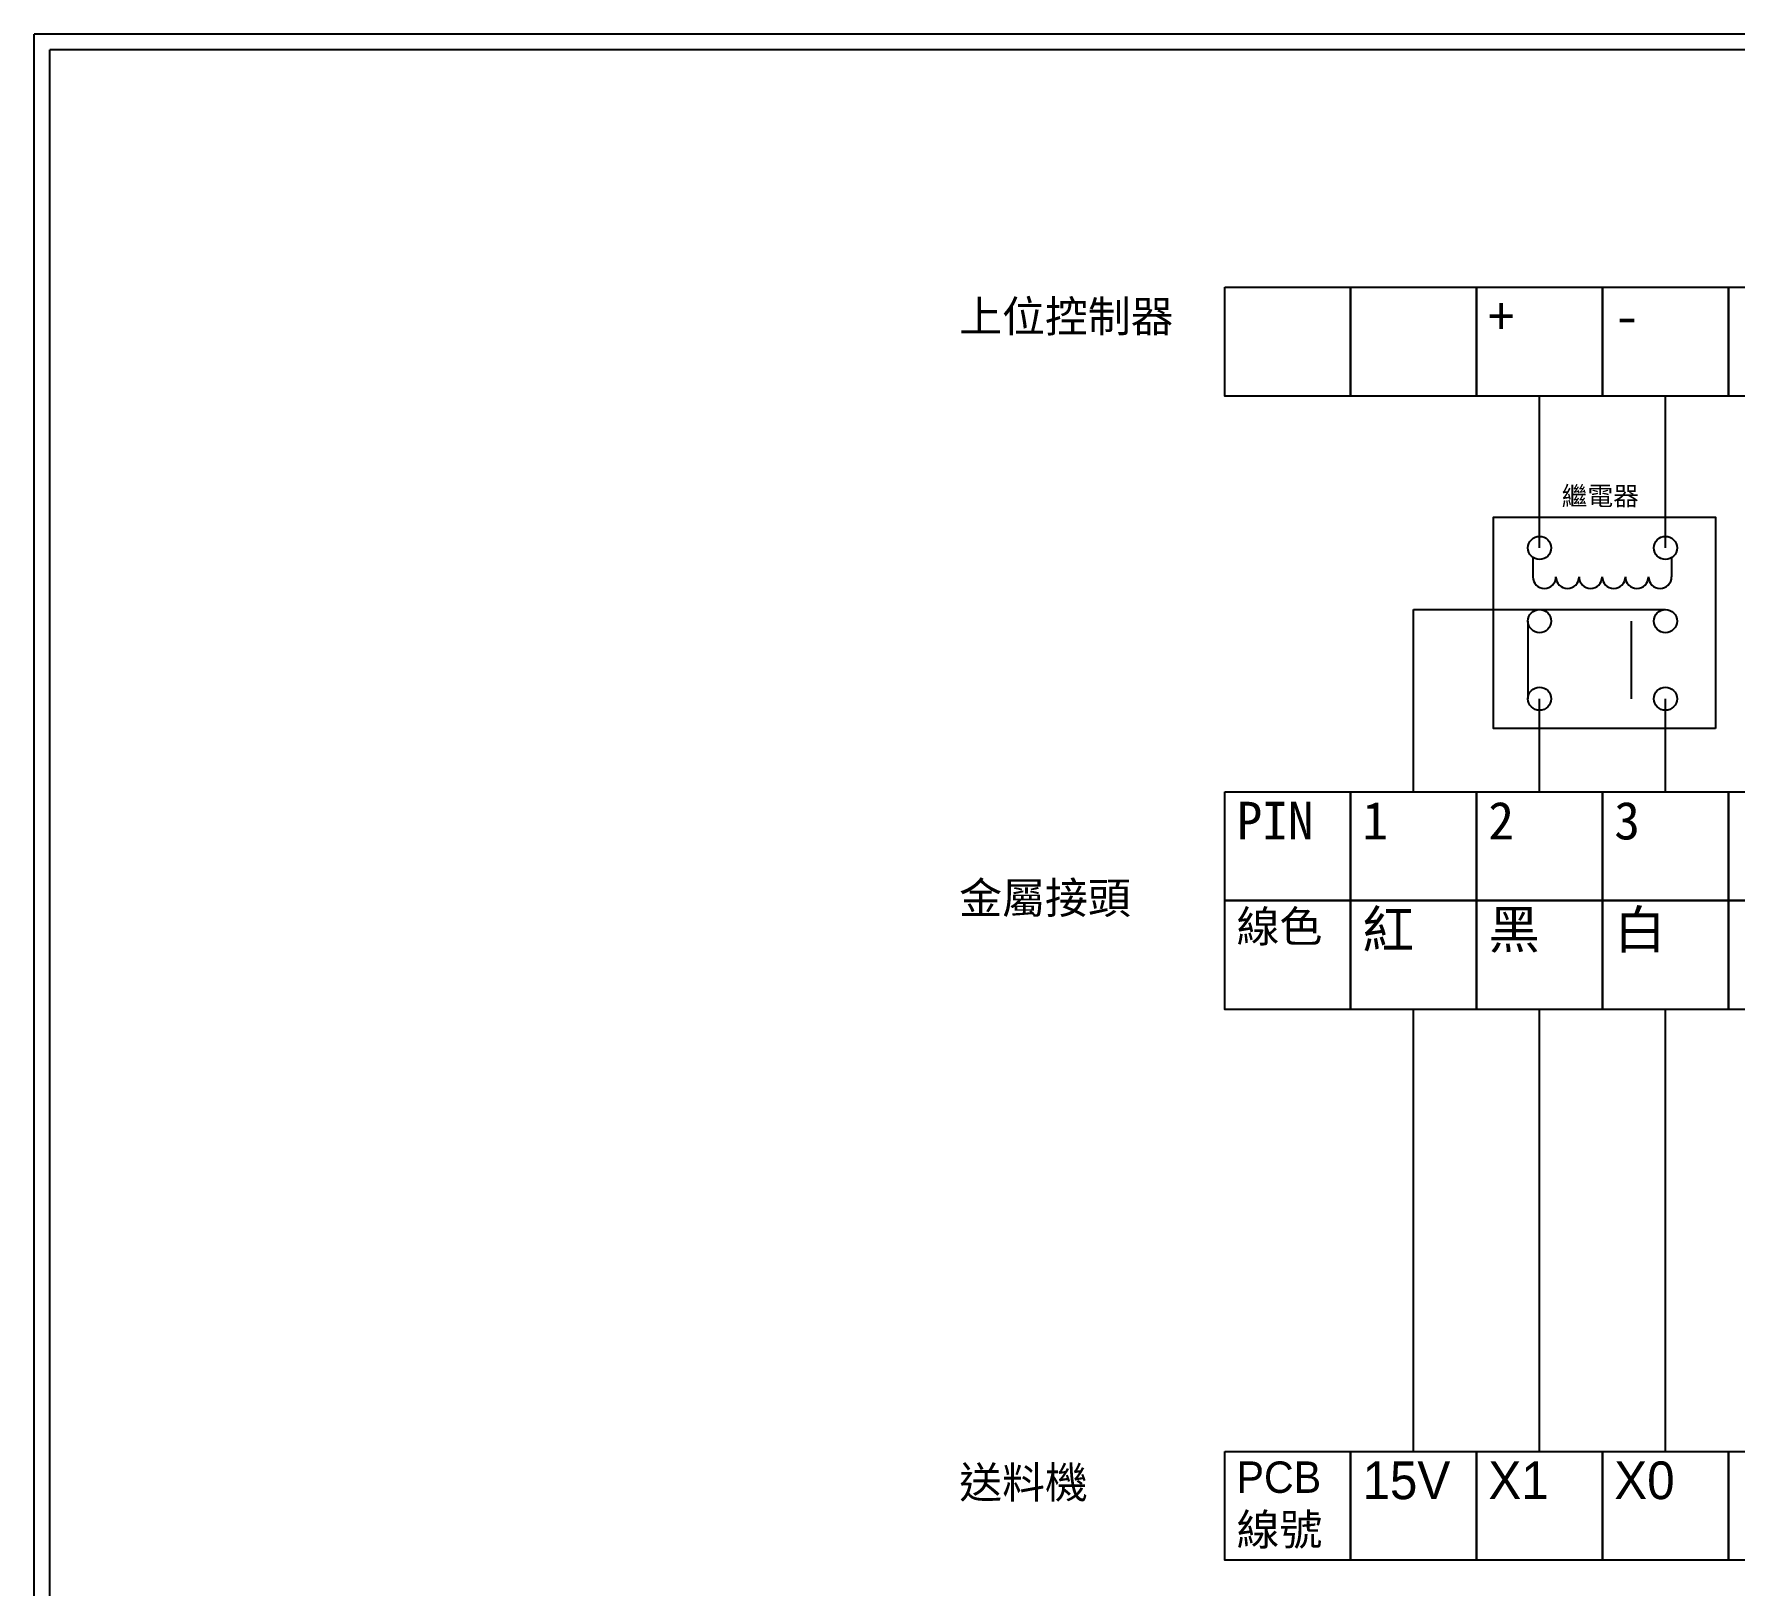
# Model space of a CAD drawing. Extents: x 627 to 914, y 3 to 207.
# Drawn here: x 627.2 to 762.4, y 83.6 to 207 of the extents above; entities that cross this region are included whole.
import ezdxf

# ---------------------------------------------------------------- set-up
doc = ezdxf.new("R2010")
doc.units = 0
doc.layers.get('0').update_dxf_attribs({"linetype": 'CONTINUOUS'})
doc.layers.add('圖框層', color=7, linetype='CONTINUOUS')
doc.layers.add('標尺寸層', color=3, linetype='CONTINUOUS')

msp = doc.modelspace()

# ---------------------------------------------------------------- linework, layer by layer
for points in [[(721.86, 186.84), (731.87, 186.84), (731.87, 178.18), (721.86, 178.18)], [(731.87, 186.84), (741.88, 186.84), (741.88, 178.18), (731.87, 178.18)], [(741.88, 186.84), (751.89, 186.84), (751.89, 178.18), (741.88, 178.18)], [(751.89, 186.84), (761.9, 186.84), (761.9, 178.18), (751.89, 178.18)], [(761.9, 186.84), (771.91, 186.84), (771.91, 178.18), (761.9, 178.18)], [(721.86, 146.73), (731.87, 146.73), (731.87, 138.07), (721.86, 138.07)], [(731.87, 146.73), (741.88, 146.73), (741.88, 138.07), (731.87, 138.07)], [(741.88, 146.73), (751.89, 146.73), (751.89, 138.07), (741.88, 138.07)], [(751.89, 146.73), (761.9, 146.73), (761.9, 138.07), (751.89, 138.07)], [(761.9, 146.73), (771.91, 146.73), (771.91, 138.07), (761.9, 138.07)], [(721.86, 138.07), (731.87, 138.07), (731.87, 129.4), (721.86, 129.4)], [(731.87, 138.07), (741.88, 138.07), (741.88, 129.4), (731.87, 129.4)], [(741.88, 138.07), (751.89, 138.07), (751.89, 129.4), (741.88, 129.4)], [(751.89, 138.07), (761.9, 138.07), (761.9, 129.4), (751.89, 129.4)], [(761.9, 138.07), (771.91, 138.07), (771.91, 129.4), (761.9, 129.4)], [(721.86, 94.28), (731.87, 94.28), (731.87, 85.62), (721.86, 85.62)], [(731.87, 94.28), (741.88, 94.28), (741.88, 85.62), (731.87, 85.62)], [(741.88, 94.28), (751.89, 94.28), (751.89, 85.62), (741.88, 85.62)], [(751.89, 94.28), (761.9, 94.28), (761.9, 85.62), (751.89, 85.62)], [(761.9, 94.28), (771.91, 94.28), (771.91, 85.62), (761.9, 85.62)]]:
    msp.add_lwpolyline(points, close=True)
at = {"layer": '圖框層', "color": 7}
for p, q in [((914.2, 206.97), (627.2, 206.97)), ((627.2, 3), (627.2, 206.97)), ((912.95, 205.72), (628.45, 205.72)), ((628.45, 4.25), (628.45, 205.72))]:
    msp.add_line(p, q, dxfattribs=at)
at = {"layer": '標尺寸層'}
for p, q in [((746.89, 166.11), (746.89, 178.18)), ((756.9, 166.11), (756.9, 178.18)), ((746.35, 165.37), (746.35, 163.81)), ((757.39, 165.3), (757.39, 163.81)), ((736.88, 146.73), (736.88, 161.21)), ((736.88, 161.21), (756.9, 161.21)), ((745.97, 160.29), (745.97, 154.12)), ((754.17, 160.29), (754.17, 154.12)), ((746.89, 146.73), (746.89, 154.12)), ((756.9, 146.73), (756.9, 154.12)), ((736.88, 94.28), (736.88, 129.4)), ((746.89, 94.28), (746.89, 129.4)), ((756.9, 94.28), (756.9, 129.4))]:
    msp.add_line(p, q, dxfattribs=at)
msp.add_lwpolyline([(760.88, 151.75), (743.24, 151.75), (743.24, 168.56), (760.88, 168.56)], close=True, dxfattribs=at)
at = {"layer": '標尺寸層', "color": 7}
for centre in [(746.89, 166.11), (756.9, 166.11), (746.89, 160.29), (756.9, 160.29), (746.89, 154.12), (756.9, 154.12)]:
    msp.add_circle(centre, 0.92, dxfattribs=at)
for centre in [(747.27, 163.81), (749.11, 163.81), (750.95, 163.81), (752.79, 163.81), (754.63, 163.81), (756.47, 163.81)]:
    msp.add_arc(centre, 0.92, 180, 0, dxfattribs=at)

# ---------------------------------------------------------------- texts
at = {"attachment_point": 1}
for s, insert, char_height, width in [('{\\fPMingLiU|b0|i0|c136|p18;上位控制器}', (700.75, 185.77), 2.5, 19.5494), ('+', (742.82, 186.04), 3, 8.2913), ('-', (752.83, 186.04), 3, 8.2913), ('{\\fPMingLiU|b0|i0|c136|p18;繼電器}', (748.65, 170.99), 1.5, 7.1347), ('PIN', (722.8, 145.93), 3, 8.2913), ('1', (732.81, 145.93), 3, 8.2913), ('2', (742.82, 145.93), 3, 8.2913), ('3', (752.83, 145.93), 3, 8.2913), ('{\\fPMingLiU|b0|i0|c136|p18;金屬接頭}', (700.75, 139.53), 2.5, 19.5494), ('{\\fPMingLiU|b0|i0|c136|p18;線色}', (722.8, 137.27), 2.5, 8.2913), ('{\\fPMingLiU|b0|i0|c136|p18;紅}', (732.81, 137.27), 3, 8.2913), ('{\\fPMingLiU|b0|i0|c136|p18;黑}', (742.82, 137.27), 3, 8.2913), ('{\\fPMingLiU|b0|i0|c136|p18;白}', (752.83, 137.27), 3, 8.2913), ('{\\fPMingLiU|b0|i0|c136|p18;送料機}', (700.75, 93.06), 2.5, 19.5494), ('{\\fPMingLiU|b0|i0|c136|p18;PCB線號}', (722.8, 93.48), 2.5, 8.2913), ('{\\fPMingLiU|b0|i0|c136|p18;15V}', (732.81, 93.48), 3, 8.2913), ('{\\fPMingLiU|b0|i0|c136|p18;X1}', (742.82, 93.48), 3, 8.2913), ('{\\fPMingLiU|b0|i0|c136|p18;X0}', (752.83, 93.48), 3, 8.2913)]:
    msp.add_mtext(s, dxfattribs=dict(at, insert=insert, char_height=char_height, width=width))

doc.saveas('drawing.dxf')
